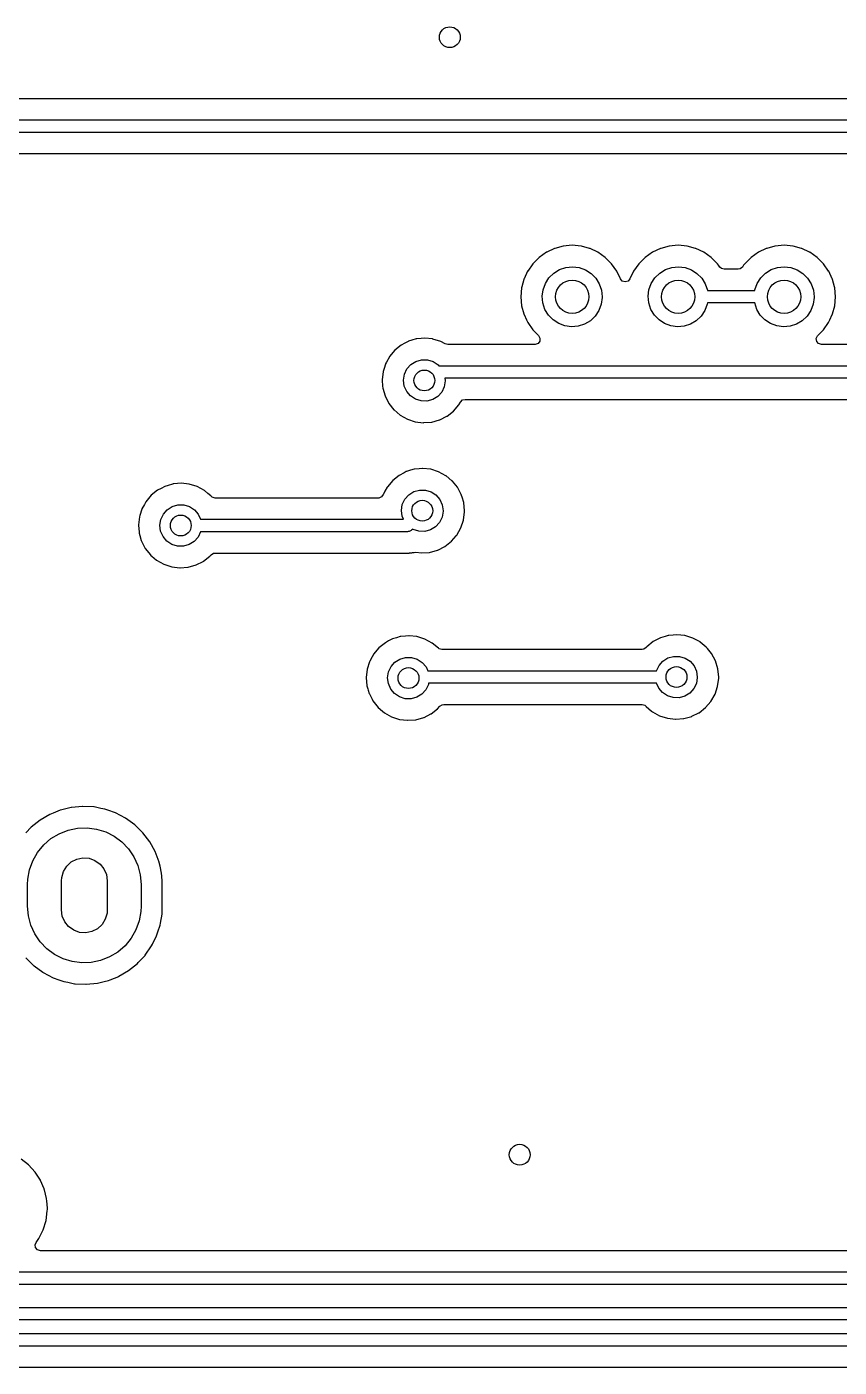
# Model space of a CAD drawing. Extents: x 123 to 292, y -246 to -33.
# Drawn here: x 160.14 to 179.62, y -199.66 to -167.52 of the extents above; entities that cross this region are included whole.
import ezdxf

# ---------------------------------------------------------------- set-up
doc = ezdxf.new("R2010")
doc.units = 0
doc.layers.add('BLACK', color=7, linetype='CONTINUOUS')

msp = doc.modelspace()

# ---------------------------------------------------------------- linework, layer by layer
at = {"layer": 'BLACK', "linetype": 'CONTINUOUS'}
for p, q in [((201.209, -169.242), (158.197, -169.242)), ((158.115, -169.751), (201.555, -169.751)), ((201.557, -170.051), (158.177, -170.051)), ((158.728, -170.559), (201.206, -170.559)), ((172.601, -172.922), (172.425, -173.045)), ((172.606, -172.92), (172.601, -172.922)), ((172.791, -172.834), (172.606, -172.92)), ((172.606, -172.92), (172.606, -172.92)), ((172.796, -172.831), (172.791, -172.833)), ((172.791, -172.833), (172.791, -172.834)), ((172.802, -172.83), (172.796, -172.831)), ((172.999, -172.777), (172.802, -172.83)), ((172.802, -172.83), (172.802, -172.83)), ((173.004, -172.776), (172.999, -172.777)), ((172.999, -172.777), (172.999, -172.777)), ((173.218, -172.757), (173.004, -172.776)), ((173.432, -172.776), (173.218, -172.757)), ((173.437, -172.777), (173.432, -172.776)), ((173.634, -172.83), (173.437, -172.777)), ((173.437, -172.777), (173.437, -172.777)), ((173.64, -172.831), (173.634, -172.83)), ((173.634, -172.83), (173.634, -172.83)), ((173.645, -172.833), (173.64, -172.831)), ((173.645, -172.834), (173.645, -172.833)), ((173.83, -172.92), (173.645, -172.834)), ((173.835, -172.922), (173.83, -172.92)), ((173.83, -172.92), (173.83, -172.92)), ((174.011, -173.045), (173.835, -172.922)), ((175.141, -172.922), (174.965, -173.045)), ((175.146, -172.92), (175.141, -172.922)), ((175.331, -172.834), (175.146, -172.92)), ((175.146, -172.92), (175.146, -172.92)), ((175.336, -172.831), (175.331, -172.833)), ((175.331, -172.833), (175.331, -172.834)), ((175.342, -172.83), (175.336, -172.831)), ((175.539, -172.777), (175.342, -172.83)), ((175.342, -172.83), (175.342, -172.83)), ((175.544, -172.776), (175.539, -172.777)), ((175.539, -172.777), (175.539, -172.777)), ((175.758, -172.757), (175.544, -172.776)), ((175.972, -172.776), (175.758, -172.757)), ((175.977, -172.777), (175.972, -172.776)), ((176.174, -172.83), (175.977, -172.777)), ((175.977, -172.777), (175.977, -172.777)), ((176.18, -172.831), (176.174, -172.83)), ((176.174, -172.83), (176.174, -172.83)), ((176.185, -172.833), (176.18, -172.831)), ((176.185, -172.834), (176.185, -172.833)), ((176.37, -172.92), (176.185, -172.834)), ((176.375, -172.922), (176.37, -172.92)), ((176.37, -172.92), (176.37, -172.92)), ((176.551, -173.045), (176.375, -172.922)), ((177.681, -172.922), (177.505, -173.045)), ((177.686, -172.92), (177.681, -172.922)), ((177.871, -172.834), (177.686, -172.92)), ((177.686, -172.92), (177.686, -172.92)), ((177.876, -172.831), (177.871, -172.833)), ((177.871, -172.833), (177.871, -172.834)), ((177.882, -172.83), (177.876, -172.831)), ((178.079, -172.777), (177.882, -172.83)), ((177.882, -172.83), (177.882, -172.83)), ((178.084, -172.776), (178.079, -172.777)), ((178.079, -172.777), (178.079, -172.777)), ((178.298, -172.757), (178.084, -172.776)), ((178.512, -172.776), (178.298, -172.757)), ((178.517, -172.777), (178.512, -172.776)), ((178.714, -172.83), (178.517, -172.777)), ((178.517, -172.777), (178.517, -172.777)), ((178.72, -172.831), (178.714, -172.83)), ((178.714, -172.83), (178.714, -172.83)), ((178.725, -172.833), (178.72, -172.831)), ((178.725, -172.834), (178.725, -172.833)), ((178.91, -172.92), (178.725, -172.834)), ((178.915, -172.922), (178.91, -172.92)), ((178.91, -172.92), (178.91, -172.92)), ((179.091, -173.045), (178.915, -172.922)), ((172.273, -173.197), (172.15, -173.373)), ((172.425, -173.045), (172.273, -173.197)), ((174.163, -173.197), (174.011, -173.045)), ((174.286, -173.373), (174.163, -173.197)), ((174.813, -173.197), (174.69, -173.373)), ((174.965, -173.045), (174.813, -173.197)), ((176.703, -173.197), (176.551, -173.045)), ((176.728, -173.234), (176.703, -173.197)), ((176.759, -173.278), (176.728, -173.234)), ((177.328, -173.234), (177.297, -173.278)), ((177.353, -173.197), (177.328, -173.234)), ((177.505, -173.045), (177.353, -173.197)), ((179.243, -173.197), (179.091, -173.045)), ((179.366, -173.373), (179.243, -173.197)), ((172.063, -173.561), (172.059, -173.568)), ((172.148, -173.378), (172.063, -173.561)), ((172.15, -173.373), (172.148, -173.378)), ((172.148, -173.378), (172.148, -173.378)), ((172.573, -173.67), (172.66, -173.535)), ((172.66, -173.535), (172.775, -173.423)), ((172.775, -173.423), (172.911, -173.339)), ((172.911, -173.339), (173.063, -173.287)), ((173.063, -173.287), (173.223, -173.27)), ((173.223, -173.27), (173.382, -173.289)), ((173.382, -173.289), (173.534, -173.343)), ((173.534, -173.343), (173.669, -173.429)), ((173.669, -173.429), (173.782, -173.543)), ((173.782, -173.543), (173.867, -173.679)), ((174.288, -173.378), (174.286, -173.373)), ((174.374, -173.562), (174.288, -173.378)), ((174.288, -173.378), (174.288, -173.378)), ((174.419, -173.614), (174.374, -173.562)), ((174.602, -173.562), (174.555, -173.615)), ((174.688, -173.378), (174.602, -173.562)), ((174.69, -173.373), (174.688, -173.378)), ((174.688, -173.378), (174.688, -173.378)), ((175.113, -173.67), (175.2, -173.535)), ((175.2, -173.535), (175.315, -173.423)), ((175.315, -173.423), (175.451, -173.339)), ((175.451, -173.339), (175.603, -173.287)), ((175.603, -173.287), (175.763, -173.27)), ((175.763, -173.27), (175.922, -173.289)), ((175.922, -173.289), (176.074, -173.343)), ((176.074, -173.343), (176.209, -173.429)), ((176.209, -173.429), (176.322, -173.543)), ((176.322, -173.543), (176.407, -173.679)), ((176.794, -173.311), (176.759, -173.278)), ((176.862, -173.332), (176.794, -173.311)), ((177.194, -173.332), (176.862, -173.332)), ((177.242, -173.322), (177.194, -173.332)), ((177.297, -173.278), (177.242, -173.322)), ((177.653, -173.67), (177.74, -173.535)), ((177.74, -173.535), (177.855, -173.423)), ((177.855, -173.423), (177.991, -173.339)), ((177.991, -173.339), (178.143, -173.287)), ((178.143, -173.287), (178.303, -173.27)), ((178.303, -173.27), (178.462, -173.289)), ((178.462, -173.289), (178.614, -173.343)), ((178.614, -173.343), (178.749, -173.429)), ((178.749, -173.429), (178.862, -173.543)), ((178.862, -173.543), (178.947, -173.679)), ((179.368, -173.378), (179.366, -173.373)), ((179.453, -173.561), (179.368, -173.378)), ((179.368, -173.378), (179.368, -173.378)), ((179.457, -173.568), (179.453, -173.561)), ((172.004, -173.776), (171.985, -173.99)), ((172.011, -173.75), (172.004, -173.776)), ((172.058, -173.574), (172.011, -173.75)), ((172.059, -173.568), (172.058, -173.574)), ((172.058, -173.574), (172.058, -173.574)), ((172.498, -173.98), (172.518, -173.821)), ((172.518, -173.821), (172.573, -173.67)), ((173.867, -173.679), (173.92, -173.83)), ((173.92, -173.83), (173.938, -173.99)), ((174.487, -173.634), (174.419, -173.614)), ((174.555, -173.615), (174.487, -173.634)), ((175.038, -173.98), (175.058, -173.821)), ((175.058, -173.821), (175.113, -173.67)), ((176.407, -173.679), (176.46, -173.83)), ((176.46, -173.83), (176.461, -173.84)), ((176.461, -173.84), (177.596, -173.84)), ((177.596, -173.84), (177.598, -173.821)), ((177.598, -173.821), (177.653, -173.67)), ((178.947, -173.679), (179, -173.83)), ((179, -173.83), (179.018, -173.99)), ((179.458, -173.574), (179.457, -173.568)), ((179.505, -173.75), (179.458, -173.574)), ((179.458, -173.574), (179.458, -173.574)), ((179.512, -173.776), (179.505, -173.75)), ((179.531, -173.99), (179.512, -173.776)), ((171.985, -173.99), (172.004, -174.204)), ((172.004, -174.204), (172.005, -174.209)), ((172.005, -174.209), (172.005, -174.209)), ((172.005, -174.209), (172.057, -174.403)), ((172.514, -174.14), (172.498, -173.98)), ((172.564, -174.292), (172.514, -174.14)), ((173.915, -174.169), (173.858, -174.319)), ((173.938, -174.01), (173.915, -174.169)), ((173.938, -173.99), (173.938, -174.01)), ((175.054, -174.14), (175.038, -173.98)), ((175.104, -174.292), (175.054, -174.14)), ((176.455, -174.169), (176.398, -174.319)), ((176.459, -174.14), (176.455, -174.169)), ((177.594, -174.14), (176.459, -174.14)), ((177.644, -174.292), (177.594, -174.14)), ((178.995, -174.169), (178.938, -174.319)), ((179.018, -174.01), (178.995, -174.169)), ((179.018, -173.99), (179.018, -174.01)), ((179.459, -174.403), (179.511, -174.209)), ((179.511, -174.209), (179.512, -174.204)), ((179.511, -174.209), (179.511, -174.209)), ((179.512, -174.204), (179.531, -173.99)), ((172.057, -174.403), (172.059, -174.412)), ((172.059, -174.412), (172.061, -174.417)), ((172.061, -174.417), (172.062, -174.417)), ((172.062, -174.417), (172.119, -174.54)), ((172.648, -174.429), (172.564, -174.292)), ((172.759, -174.545), (172.648, -174.429)), ((173.77, -174.453), (173.653, -174.564)), ((173.858, -174.319), (173.77, -174.453)), ((175.188, -174.429), (175.104, -174.292)), ((175.299, -174.545), (175.188, -174.429)), ((176.31, -174.453), (176.193, -174.564)), ((176.398, -174.319), (176.31, -174.453)), ((177.728, -174.429), (177.644, -174.292)), ((177.839, -174.545), (177.728, -174.429)), ((178.85, -174.453), (178.733, -174.564)), ((178.938, -174.319), (178.85, -174.453)), ((179.397, -174.54), (179.454, -174.417)), ((179.454, -174.417), (179.457, -174.412)), ((179.454, -174.417), (179.454, -174.417)), ((179.457, -174.412), (179.459, -174.403)), ((172.119, -174.54), (172.15, -174.607)), ((172.15, -174.607), (172.273, -174.783)), ((172.273, -174.783), (172.41, -174.92)), ((172.893, -174.633), (172.759, -174.545)), ((173.044, -174.689), (172.893, -174.633)), ((173.203, -174.71), (173.044, -174.689)), ((173.363, -174.695), (173.203, -174.71)), ((173.515, -174.646), (173.363, -174.695)), ((173.653, -174.564), (173.515, -174.646)), ((175.433, -174.633), (175.299, -174.545)), ((175.584, -174.689), (175.433, -174.633)), ((175.743, -174.71), (175.584, -174.689)), ((175.903, -174.695), (175.743, -174.71)), ((176.055, -174.646), (175.903, -174.695)), ((176.193, -174.564), (176.055, -174.646)), ((177.973, -174.633), (177.839, -174.545)), ((178.124, -174.689), (177.973, -174.633)), ((178.283, -174.71), (178.124, -174.689)), ((178.443, -174.695), (178.283, -174.71)), ((178.595, -174.646), (178.443, -174.695)), ((178.733, -174.564), (178.595, -174.646)), ((179.106, -174.92), (179.243, -174.783)), ((179.243, -174.783), (179.366, -174.607)), ((179.366, -174.607), (179.397, -174.54)), ((169.117, -175.149), (168.963, -175.273)), ((169.207, -175.102), (169.117, -175.149)), ((169.287, -175.06), (169.207, -175.102)), ((169.292, -175.057), (169.287, -175.06)), ((169.287, -175.06), (169.287, -175.06)), ((169.371, -175.034), (169.292, -175.057)), ((169.476, -175.003), (169.371, -175.034)), ((169.482, -175.001), (169.476, -175.003)), ((169.476, -175.003), (169.476, -175.003)), ((169.488, -175.001), (169.482, -175.001)), ((169.597, -174.991), (169.488, -175.001)), ((169.488, -175.001), (169.488, -175.001)), ((169.679, -174.983), (169.597, -174.991)), ((169.685, -174.984), (169.679, -174.983)), ((169.87, -175.003), (169.685, -174.984)), ((169.685, -174.984), (169.685, -174.984)), ((169.876, -175.004), (169.87, -175.003)), ((169.87, -175.003), (169.87, -175.003)), ((170.065, -175.062), (169.876, -175.004)), ((170.07, -175.065), (170.065, -175.062)), ((170.171, -175.12), (170.07, -175.065)), ((170.07, -175.065), (170.07, -175.065)), ((170.231, -175.135), (170.171, -175.12)), ((172.321, -175.135), (170.231, -175.135)), ((172.33, -175.135), (172.321, -175.135)), ((172.397, -175.11), (172.33, -175.135)), ((172.439, -175.053), (172.397, -175.11)), ((172.41, -174.92), (172.444, -174.982)), ((172.444, -174.982), (172.439, -175.053)), ((179.07, -174.991), (179.099, -174.926)), ((179.08, -175.061), (179.07, -174.991)), ((179.127, -175.115), (179.08, -175.061)), ((179.099, -174.926), (179.106, -174.92)), ((179.195, -175.135), (179.127, -175.115)), ((186.301, -175.135), (179.195, -175.135)), ((168.833, -175.429), (168.76, -175.561)), ((168.836, -175.424), (168.833, -175.429)), ((168.833, -175.429), (168.833, -175.429)), ((168.963, -175.273), (168.836, -175.424)), ((168.681, -175.786), (168.659, -175.982)), ((168.705, -175.71), (168.681, -175.786)), ((168.739, -175.603), (168.705, -175.71)), ((168.741, -175.597), (168.739, -175.603)), ((168.739, -175.603), (168.739, -175.603)), ((168.76, -175.561), (168.741, -175.597)), ((169.194, -175.85), (169.254, -175.722)), ((169.254, -175.722), (169.348, -175.616)), ((169.348, -175.616), (169.468, -175.54)), ((169.468, -175.54), (169.604, -175.501)), ((169.604, -175.501), (169.746, -175.502)), ((169.746, -175.502), (169.882, -175.543)), ((169.882, -175.543), (170.001, -175.62)), ((170.001, -175.62), (170.021, -175.643)), ((170.021, -175.643), (190.776, -175.643)), ((168.659, -175.982), (168.659, -175.989)), ((168.659, -175.989), (168.671, -176.134)), ((168.671, -176.134), (168.675, -176.18)), ((169.172, -175.99), (169.194, -175.85)), ((169.19, -176.131), (169.172, -175.99)), ((169.248, -176.261), (169.19, -176.131)), ((170.172, -176.009), (170.148, -176.149)), ((190.704, -175.943), (170.164, -175.943)), ((170.164, -175.943), (170.172, -175.997)), ((170.172, -175.997), (170.172, -176.009)), ((168.675, -176.18), (168.73, -176.37)), ((168.73, -176.37), (168.82, -176.546)), ((169.339, -176.369), (169.248, -176.261)), ((169.457, -176.448), (169.339, -176.369)), ((169.592, -176.49), (169.457, -176.448)), ((169.871, -176.455), (169.734, -176.493)), ((169.991, -176.381), (169.871, -176.455)), ((170.087, -176.276), (169.991, -176.381)), ((170.148, -176.149), (170.087, -176.276)), ((170.588, -176.466), (170.647, -176.452)), ((170.647, -176.452), (190.281, -176.452)), ((168.82, -176.546), (168.943, -176.701)), ((168.943, -176.701), (168.948, -176.705)), ((168.948, -176.705), (168.948, -176.705)), ((168.948, -176.705), (169.018, -176.765)), ((169.018, -176.765), (169.094, -176.829)), ((169.734, -176.493), (169.592, -176.49)), ((170.215, -176.852), (170.371, -176.73)), ((170.371, -176.73), (170.5, -176.581)), ((170.5, -176.581), (170.537, -176.516)), ((170.537, -176.516), (170.588, -176.466)), ((169.094, -176.829), (169.266, -176.925)), ((169.266, -176.925), (169.454, -176.986)), ((169.454, -176.986), (169.651, -177.01)), ((169.651, -177.01), (169.657, -177.009)), ((169.657, -177.009), (169.842, -176.995)), ((169.657, -177.009), (169.657, -177.009)), ((169.842, -176.995), (169.842, -176.995)), ((169.842, -176.995), (169.848, -176.995)), ((169.848, -176.995), (170.038, -176.941)), ((170.038, -176.941), (170.044, -176.939)), ((170.044, -176.939), (170.209, -176.855)), ((170.044, -176.939), (170.044, -176.939)), ((170.209, -176.855), (170.215, -176.852)), ((170.209, -176.855), (170.209, -176.855)), ((169.066, -178.273), (168.912, -178.397)), ((169.187, -178.21), (169.066, -178.273)), ((169.236, -178.184), (169.187, -178.21)), ((169.242, -178.181), (169.236, -178.184)), ((169.236, -178.184), (169.236, -178.184)), ((169.342, -178.152), (169.242, -178.181)), ((169.425, -178.127), (169.342, -178.152)), ((169.431, -178.125), (169.425, -178.127)), ((169.425, -178.127), (169.425, -178.127)), ((169.437, -178.125), (169.431, -178.125)), ((169.546, -178.115), (169.437, -178.125)), ((169.437, -178.125), (169.437, -178.125)), ((169.628, -178.107), (169.546, -178.115)), ((169.634, -178.108), (169.628, -178.107)), ((169.819, -178.127), (169.634, -178.108)), ((169.634, -178.108), (169.634, -178.108)), ((169.825, -178.128), (169.819, -178.127)), ((169.819, -178.127), (169.819, -178.127)), ((170.014, -178.187), (169.825, -178.128)), ((170.188, -178.281), (170.014, -178.187)), ((170.193, -178.285), (170.188, -178.281)), ((170.334, -178.401), (170.193, -178.285)), ((170.193, -178.285), (170.193, -178.285)), ((163.275, -178.628), (163.121, -178.752)), ((163.357, -178.585), (163.275, -178.628)), ((163.445, -178.54), (163.357, -178.585)), ((163.45, -178.537), (163.445, -178.54)), ((163.445, -178.54), (163.445, -178.54)), ((163.531, -178.513), (163.45, -178.537)), ((163.634, -178.483), (163.531, -178.513)), ((163.64, -178.481), (163.634, -178.483)), ((163.634, -178.483), (163.634, -178.483)), ((163.646, -178.48), (163.64, -178.481)), ((163.755, -178.471), (163.646, -178.48)), ((163.646, -178.48), (163.646, -178.48)), ((163.837, -178.463), (163.755, -178.471)), ((163.843, -178.464), (163.837, -178.463)), ((164.028, -178.483), (163.843, -178.464)), ((163.843, -178.464), (163.843, -178.464)), ((164.034, -178.484), (164.028, -178.483)), ((164.028, -178.483), (164.028, -178.483)), ((164.223, -178.542), (164.034, -178.484)), ((164.397, -178.636), (164.223, -178.542)), ((164.401, -178.64), (164.397, -178.636)), ((164.483, -178.708), (164.401, -178.64)), ((164.401, -178.64), (164.401, -178.64)), ((164.549, -178.762), (164.483, -178.708)), ((168.726, -178.655), (168.69, -178.722)), ((168.782, -178.554), (168.726, -178.655)), ((168.785, -178.548), (168.782, -178.554)), ((168.782, -178.554), (168.782, -178.554)), ((168.912, -178.397), (168.785, -178.548)), ((169.297, -178.74), (169.417, -178.664)), ((169.417, -178.664), (169.553, -178.625)), ((169.553, -178.625), (169.695, -178.626)), ((169.695, -178.626), (169.831, -178.667)), ((169.831, -178.667), (169.95, -178.744)), ((170.34, -178.407), (170.334, -178.401)), ((170.344, -178.412), (170.34, -178.407)), ((170.386, -178.463), (170.344, -178.412)), ((170.344, -178.412), (170.344, -178.412)), ((170.465, -178.56), (170.386, -178.463)), ((170.558, -178.735), (170.465, -178.56)), ((162.958, -178.97), (162.899, -179.077)), ((162.991, -178.909), (162.958, -178.97)), ((162.994, -178.904), (162.991, -178.909)), ((162.991, -178.909), (162.991, -178.909)), ((163.121, -178.752), (162.994, -178.904)), ((163.506, -179.096), (163.626, -179.02)), ((163.626, -179.02), (163.762, -178.981)), ((163.762, -178.981), (163.904, -178.982)), ((163.904, -178.982), (164.04, -179.023)), ((164.04, -179.023), (164.159, -179.1)), ((164.553, -178.767), (164.549, -178.762)), ((164.557, -178.772), (164.553, -178.767)), ((164.553, -178.767), (164.553, -178.767)), ((164.586, -178.798), (164.557, -178.772)), ((164.654, -178.818), (164.586, -178.798)), ((168.567, -178.818), (164.654, -178.818)), ((168.582, -178.817), (168.567, -178.818)), ((168.647, -178.789), (168.582, -178.817)), ((168.685, -178.733), (168.647, -178.789)), ((168.686, -178.731), (168.685, -178.733)), ((168.685, -178.733), (168.685, -178.733)), ((168.687, -178.73), (168.686, -178.731)), ((168.69, -178.722), (168.687, -178.73)), ((169.121, -179.115), (169.143, -178.975)), ((169.143, -178.975), (169.203, -178.846)), ((169.203, -178.846), (169.297, -178.74)), ((169.95, -178.744), (170.042, -178.851)), ((170.042, -178.851), (170.101, -178.98)), ((170.101, -178.98), (170.121, -179.121)), ((170.585, -178.823), (170.558, -178.735)), ((170.608, -178.899), (170.585, -178.823)), ((170.615, -178.924), (170.608, -178.899)), ((170.635, -179.121), (170.615, -178.924)), ((162.839, -179.266), (162.817, -179.462)), ((162.848, -179.238), (162.839, -179.266)), ((162.897, -179.083), (162.848, -179.238)), ((162.899, -179.077), (162.897, -179.083)), ((162.897, -179.083), (162.897, -179.083)), ((163.33, -179.47), (163.352, -179.33)), ((163.352, -179.33), (163.412, -179.202)), ((163.412, -179.202), (163.506, -179.096)), ((164.159, -179.1), (164.251, -179.207)), ((164.251, -179.207), (164.306, -179.326)), ((164.306, -179.326), (169.171, -179.326)), ((169.14, -179.255), (169.121, -179.115)), ((169.171, -179.326), (169.14, -179.255)), ((170.098, -179.273), (170.036, -179.4)), ((170.121, -179.133), (170.098, -179.273)), ((170.121, -179.121), (170.121, -179.133)), ((170.547, -179.533), (170.609, -179.345)), ((170.609, -179.345), (170.634, -179.149)), ((170.634, -179.149), (170.635, -179.121)), ((162.817, -179.462), (162.817, -179.468)), ((162.817, -179.468), (162.831, -179.636)), ((162.831, -179.636), (162.833, -179.659)), ((162.833, -179.659), (162.85, -179.716)), ((163.348, -179.611), (163.33, -179.47)), ((163.406, -179.741), (163.348, -179.611)), ((164.306, -179.628), (164.245, -179.756)), ((164.307, -179.626), (164.306, -179.628)), ((169.266, -179.626), (164.307, -179.626)), ((169.285, -179.621), (169.266, -179.626)), ((169.304, -179.621), (169.285, -179.621)), ((169.322, -179.611), (169.304, -179.621)), ((169.341, -179.606), (169.322, -179.611)), ((169.355, -179.592), (169.341, -179.606)), ((169.372, -179.582), (169.355, -179.592)), ((169.392, -179.563), (169.372, -179.582)), ((169.406, -179.572), (169.392, -179.563)), ((169.541, -179.614), (169.406, -179.572)), ((169.683, -179.617), (169.541, -179.614)), ((169.82, -179.58), (169.683, -179.617)), ((169.941, -179.505), (169.82, -179.58)), ((170.036, -179.4), (169.941, -179.505)), ((170.449, -179.705), (170.547, -179.533)), ((162.85, -179.716), (162.883, -179.832)), ((162.883, -179.832), (162.888, -179.849)), ((162.888, -179.849), (162.978, -180.025)), ((163.497, -179.849), (163.406, -179.741)), ((163.615, -179.928), (163.497, -179.849)), ((163.75, -179.97), (163.615, -179.928)), ((163.892, -179.973), (163.75, -179.97)), ((164.029, -179.935), (163.892, -179.973)), ((164.149, -179.861), (164.029, -179.935)), ((164.245, -179.756), (164.149, -179.861)), ((169.993, -180.063), (170.159, -179.979)), ((170.159, -179.979), (170.164, -179.976)), ((170.159, -179.979), (170.159, -179.979)), ((170.164, -179.976), (170.32, -179.855)), ((170.32, -179.855), (170.432, -179.725)), ((170.432, -179.725), (170.445, -179.71)), ((170.445, -179.71), (170.449, -179.705)), ((170.445, -179.71), (170.445, -179.71)), ((162.978, -180.025), (163.101, -180.18)), ((163.101, -180.18), (163.106, -180.184)), ((163.106, -180.184), (163.106, -180.184)), ((163.106, -180.184), (163.136, -180.21)), ((163.136, -180.21), (163.252, -180.309)), ((163.252, -180.309), (163.424, -180.405)), ((164.373, -180.332), (164.529, -180.21)), ((164.529, -180.21), (164.556, -180.179)), ((164.556, -180.179), (164.616, -180.14)), ((164.616, -180.14), (164.652, -180.135)), ((164.652, -180.135), (169.184, -180.135)), ((169.184, -180.135), (169.195, -180.135)), ((169.195, -180.135), (169.195, -180.135)), ((169.195, -180.135), (169.203, -180.137)), ((169.203, -180.137), (169.274, -180.135)), ((169.274, -180.135), (169.278, -180.135)), ((169.278, -180.135), (169.307, -180.135)), ((169.307, -180.135), (169.311, -180.134)), ((169.311, -180.134), (169.323, -180.133)), ((169.323, -180.133), (169.369, -180.132)), ((169.369, -180.132), (169.39, -180.126)), ((169.39, -180.126), (169.409, -180.122)), ((169.409, -180.122), (169.415, -180.121)), ((169.415, -180.121), (169.431, -180.119)), ((169.431, -180.12), (169.466, -180.118)), ((169.431, -180.119), (169.431, -180.12)), ((169.466, -180.118), (169.6, -180.134)), ((169.6, -180.134), (169.606, -180.133)), ((169.606, -180.133), (169.791, -180.119)), ((169.606, -180.133), (169.606, -180.133)), ((169.791, -180.119), (169.791, -180.119)), ((169.791, -180.119), (169.797, -180.119)), ((169.797, -180.119), (169.988, -180.066)), ((169.988, -180.066), (169.993, -180.063)), ((169.993, -180.063), (169.993, -180.063)), ((163.424, -180.405), (163.612, -180.466)), ((163.612, -180.466), (163.809, -180.49)), ((163.809, -180.49), (163.815, -180.489)), ((163.815, -180.489), (164, -180.475)), ((163.815, -180.489), (163.815, -180.489)), ((164, -180.475), (164.006, -180.474)), ((164, -180.475), (164, -180.475)), ((164.006, -180.474), (164.196, -180.421)), ((164.196, -180.421), (164.202, -180.418)), ((164.202, -180.418), (164.367, -180.335)), ((164.202, -180.418), (164.202, -180.418)), ((164.367, -180.335), (164.373, -180.332)), ((164.367, -180.335), (164.367, -180.335)), ((168.815, -182.245), (168.736, -182.286)), ((168.906, -182.197), (168.815, -182.245)), ((168.911, -182.194), (168.906, -182.197)), ((168.906, -182.197), (168.906, -182.197)), ((169.004, -182.167), (168.911, -182.194)), ((169.095, -182.14), (169.004, -182.167)), ((169.101, -182.139), (169.095, -182.14)), ((169.095, -182.14), (169.095, -182.14)), ((169.107, -182.138), (169.101, -182.139)), ((169.216, -182.128), (169.107, -182.138)), ((169.107, -182.138), (169.107, -182.138)), ((169.298, -182.121), (169.216, -182.128)), ((169.304, -182.121), (169.298, -182.121)), ((169.489, -182.141), (169.304, -182.121)), ((169.304, -182.121), (169.304, -182.121)), ((169.495, -182.141), (169.489, -182.141)), ((169.489, -182.141), (169.489, -182.141)), ((169.684, -182.2), (169.495, -182.141)), ((169.858, -182.294), (169.684, -182.2)), ((175.273, -182.203), (175.162, -182.261)), ((175.332, -182.172), (175.273, -182.203)), ((175.338, -182.169), (175.332, -182.172)), ((175.332, -182.172), (175.332, -182.172)), ((175.443, -182.138), (175.338, -182.169)), ((175.521, -182.115), (175.443, -182.138)), ((175.527, -182.113), (175.521, -182.115)), ((175.521, -182.115), (175.521, -182.115)), ((175.533, -182.113), (175.527, -182.113)), ((175.642, -182.103), (175.533, -182.113)), ((175.533, -182.113), (175.533, -182.113)), ((175.724, -182.095), (175.642, -182.103)), ((175.73, -182.096), (175.724, -182.095)), ((175.915, -182.115), (175.73, -182.096)), ((175.73, -182.096), (175.73, -182.096)), ((175.921, -182.116), (175.915, -182.115)), ((175.915, -182.115), (175.915, -182.115)), ((176.11, -182.174), (175.921, -182.116)), ((176.284, -182.268), (176.11, -182.174)), ((168.455, -182.561), (168.452, -182.567)), ((168.582, -182.41), (168.455, -182.561)), ((168.736, -182.286), (168.582, -182.41)), ((169.862, -182.298), (169.858, -182.294)), ((170.01, -182.42), (169.862, -182.298)), ((169.862, -182.298), (169.862, -182.298)), ((170.023, -182.43), (170.01, -182.42)), ((170.01, -182.42), (170.01, -182.42)), ((170.092, -182.45), (170.023, -182.43)), ((174.894, -182.45), (170.092, -182.45)), ((174.932, -182.444), (174.894, -182.45)), ((174.991, -182.405), (174.932, -182.444)), ((175.002, -182.392), (174.991, -182.405)), ((175.008, -182.385), (175.002, -182.392)), ((175.162, -182.261), (175.008, -182.385)), ((176.289, -182.272), (176.284, -182.268)), ((176.432, -182.391), (176.289, -182.272)), ((176.289, -182.272), (176.289, -182.272)), ((176.436, -182.395), (176.432, -182.391)), ((176.44, -182.399), (176.436, -182.395)), ((176.46, -182.423), (176.44, -182.399)), ((176.44, -182.399), (176.44, -182.399)), ((176.561, -182.548), (176.46, -182.423)), ((176.654, -182.722), (176.561, -182.548)), ((168.357, -182.742), (168.3, -182.923)), ((168.358, -182.741), (168.357, -182.742)), ((168.36, -182.735), (168.358, -182.741)), ((168.358, -182.741), (168.358, -182.741)), ((168.389, -182.682), (168.36, -182.735)), ((168.452, -182.567), (168.389, -182.682)), ((168.452, -182.567), (168.452, -182.567)), ((168.813, -182.988), (168.873, -182.859)), ((168.873, -182.859), (168.967, -182.753)), ((168.967, -182.753), (169.087, -182.678)), ((169.087, -182.678), (169.223, -182.639)), ((169.223, -182.639), (169.365, -182.639)), ((169.365, -182.639), (169.501, -182.68)), ((169.501, -182.68), (169.62, -182.757)), ((169.62, -182.757), (169.712, -182.865)), ((169.712, -182.865), (169.755, -182.959)), ((175.241, -182.959), (175.299, -182.834)), ((175.299, -182.834), (175.393, -182.728)), ((175.393, -182.728), (175.513, -182.652)), ((175.513, -182.652), (175.649, -182.613)), ((175.649, -182.613), (175.791, -182.614)), ((175.791, -182.614), (175.927, -182.655)), ((175.927, -182.655), (176.046, -182.732)), ((176.046, -182.732), (176.138, -182.839)), ((176.138, -182.839), (176.197, -182.968)), ((176.711, -182.912), (176.654, -182.722)), ((168.3, -182.923), (168.278, -183.12)), ((168.278, -183.12), (168.294, -183.317)), ((168.791, -183.128), (168.813, -182.988)), ((168.809, -183.268), (168.791, -183.128)), ((169.755, -182.959), (175.241, -182.959)), ((176.217, -183.121), (176.194, -183.261)), ((176.197, -182.968), (176.217, -183.109)), ((176.217, -183.109), (176.217, -183.121)), ((176.705, -183.333), (176.73, -183.137)), ((176.731, -183.109), (176.711, -182.912)), ((176.73, -183.12), (176.731, -183.112)), ((176.73, -183.137), (176.73, -183.12)), ((176.731, -183.112), (176.731, -183.109)), ((176.731, -183.112), (176.731, -183.112)), ((168.294, -183.317), (168.317, -183.396)), ((168.317, -183.396), (168.325, -183.425)), ((168.325, -183.425), (168.349, -183.507)), ((168.349, -183.507), (168.352, -183.513)), ((168.352, -183.513), (168.416, -183.639)), ((168.867, -183.398), (168.809, -183.268)), ((168.958, -183.507), (168.867, -183.398)), ((169.076, -183.585), (168.958, -183.507)), ((169.61, -183.519), (169.49, -183.593)), ((169.706, -183.414), (169.61, -183.519)), ((169.767, -183.286), (169.706, -183.414)), ((169.772, -183.259), (169.767, -183.286)), ((175.242, -183.259), (169.772, -183.259)), ((175.293, -183.373), (175.242, -183.259)), ((175.384, -183.481), (175.293, -183.373)), ((175.502, -183.56), (175.384, -183.481)), ((176.037, -183.493), (175.916, -183.567)), ((176.132, -183.388), (176.037, -183.493)), ((176.194, -183.261), (176.132, -183.388)), ((176.545, -183.693), (176.643, -183.521)), ((176.643, -183.521), (176.705, -183.333)), ((168.416, -183.639), (168.439, -183.683)), ((168.439, -183.683), (168.562, -183.838)), ((168.562, -183.838), (168.567, -183.842)), ((168.567, -183.842), (168.567, -183.842)), ((168.567, -183.842), (168.664, -183.925)), ((169.211, -183.628), (169.076, -183.585)), ((169.353, -183.63), (169.211, -183.628)), ((169.49, -183.593), (169.353, -183.63)), ((169.99, -183.868), (170.039, -183.811)), ((170.039, -183.811), (170.099, -183.772)), ((170.099, -183.772), (170.135, -183.767)), ((170.135, -183.767), (174.892, -183.767)), ((174.892, -183.767), (174.96, -183.787)), ((174.96, -183.787), (174.982, -183.806)), ((174.982, -183.806), (174.984, -183.808)), ((174.984, -183.808), (174.988, -183.813)), ((174.988, -183.813), (175.053, -183.868)), ((175.637, -183.602), (175.502, -183.56)), ((175.779, -183.605), (175.637, -183.602)), ((175.916, -183.567), (175.779, -183.605)), ((176.26, -183.964), (176.416, -183.842)), ((176.416, -183.842), (176.545, -183.693)), ((168.664, -183.925), (168.713, -183.966)), ((168.713, -183.966), (168.885, -184.063)), ((168.885, -184.063), (169.073, -184.124)), ((169.073, -184.124), (169.27, -184.147)), ((169.27, -184.147), (169.276, -184.147)), ((169.276, -184.147), (169.461, -184.132)), ((169.276, -184.147), (169.276, -184.147)), ((169.461, -184.132), (169.461, -184.132)), ((169.461, -184.132), (169.467, -184.132)), ((169.467, -184.132), (169.657, -184.079)), ((169.657, -184.079), (169.663, -184.076)), ((169.663, -184.076), (169.828, -183.992)), ((169.663, -184.076), (169.663, -184.076)), ((169.828, -183.992), (169.834, -183.99)), ((169.828, -183.992), (169.828, -183.992)), ((169.834, -183.99), (169.99, -183.868)), ((175.053, -183.868), (175.12, -183.925)), ((175.12, -183.925), (175.139, -183.941)), ((175.139, -183.941), (175.311, -184.037)), ((175.311, -184.037), (175.5, -184.098)), ((175.5, -184.098), (175.696, -184.122)), ((175.696, -184.122), (175.702, -184.121)), ((175.702, -184.121), (175.887, -184.107)), ((175.702, -184.121), (175.702, -184.121)), ((175.887, -184.107), (175.887, -184.107)), ((175.887, -184.107), (175.893, -184.107)), ((175.893, -184.107), (176.084, -184.053)), ((176.084, -184.053), (176.089, -184.051)), ((176.089, -184.051), (176.255, -183.967)), ((176.089, -184.051), (176.089, -184.051)), ((176.255, -183.967), (176.26, -183.964)), ((176.255, -183.967), (176.255, -183.967)), ((160.691, -186.403), (160.457, -186.54)), ((160.768, -186.372), (160.691, -186.403)), ((160.938, -186.303), (160.768, -186.372)), ((160.942, -186.301), (160.938, -186.303)), ((160.938, -186.303), (160.938, -186.303)), ((161.071, -186.27), (160.942, -186.301)), ((161.201, -186.238), (161.071, -186.27)), ((161.206, -186.237), (161.201, -186.238)), ((161.201, -186.238), (161.201, -186.238)), ((161.475, -186.211), (161.206, -186.237)), ((161.48, -186.211), (161.475, -186.211)), ((161.742, -186.224), (161.48, -186.211)), ((161.48, -186.211), (161.48, -186.211)), ((161.746, -186.224), (161.742, -186.224)), ((161.742, -186.224), (161.742, -186.224)), ((161.751, -186.225), (161.746, -186.224)), ((161.914, -186.258), (161.751, -186.225)), ((161.751, -186.225), (161.751, -186.225)), ((162.012, -186.277), (161.914, -186.258)), ((162.084, -186.302), (162.012, -186.277)), ((162.264, -186.366), (162.084, -186.302)), ((162.268, -186.367), (162.264, -186.366)), ((162.264, -186.366), (162.264, -186.366)), ((162.508, -186.493), (162.268, -186.367)), ((160.242, -186.713), (160.117, -186.846)), ((160.245, -186.709), (160.242, -186.713)), ((160.457, -186.54), (160.245, -186.709)), ((161.127, -186.781), (161.352, -186.734)), ((161.352, -186.734), (161.582, -186.726)), ((161.582, -186.726), (161.81, -186.756)), ((162.727, -186.653), (162.508, -186.493)), ((162.921, -186.843), (162.727, -186.653)), ((160.543, -187.136), (160.717, -186.985)), ((160.717, -186.985), (160.913, -186.866)), ((160.913, -186.866), (161.127, -186.781)), ((161.81, -186.756), (162.03, -186.824)), ((162.03, -186.824), (162.235, -186.928)), ((162.235, -186.928), (162.419, -187.065)), ((162.419, -187.065), (162.578, -187.232)), ((163.086, -187.058), (162.921, -186.843)), ((163.217, -187.295), (163.086, -187.058)), ((160.283, -187.514), (160.397, -187.314)), ((160.397, -187.314), (160.543, -187.136)), ((162.578, -187.232), (162.706, -187.423)), ((163.313, -187.549), (163.217, -187.295)), ((160.205, -187.73), (160.283, -187.514)), ((161.016, -187.77), (161.094, -187.643)), ((161.094, -187.643), (161.204, -187.542)), ((161.204, -187.542), (161.337, -187.475)), ((161.337, -187.475), (161.483, -187.445)), ((161.483, -187.445), (161.632, -187.456)), ((161.632, -187.456), (161.773, -187.507)), ((161.773, -187.507), (161.895, -187.593)), ((161.895, -187.593), (161.988, -187.709)), ((161.988, -187.709), (162.048, -187.846)), ((162.706, -187.423), (162.801, -187.632)), ((162.801, -187.632), (162.859, -187.855)), ((163.314, -187.553), (163.313, -187.549)), ((163.334, -187.641), (163.314, -187.553)), ((163.314, -187.553), (163.314, -187.553)), ((163.372, -187.814), (163.334, -187.641)), ((160.158, -188.084), (160.164, -187.956)), ((160.164, -187.956), (160.205, -187.73)), ((160.968, -187.994), (160.974, -187.914)), ((160.968, -188.694), (160.968, -187.994)), ((160.974, -187.914), (161.016, -187.77)), ((162.048, -187.846), (162.068, -187.994)), ((162.068, -187.994), (162.068, -188.694)), ((162.859, -187.855), (162.878, -188.084)), ((163.377, -187.881), (163.372, -187.814)), ((163.386, -188.003), (163.377, -187.881)), ((163.386, -188.015), (163.386, -188.003)), ((163.386, -188.704), (163.386, -188.015)), ((160.158, -188.604), (160.158, -188.084)), ((162.878, -188.084), (162.878, -188.604)), ((160.177, -188.833), (160.158, -188.604)), ((162.878, -188.604), (162.872, -188.732)), ((160.235, -189.056), (160.177, -188.833)), ((160.988, -188.842), (160.968, -188.694)), ((161.048, -188.979), (160.988, -188.842)), ((161.141, -189.095), (161.048, -188.979)), ((162.02, -188.918), (161.942, -189.045)), ((162.062, -188.774), (162.02, -188.918)), ((162.068, -188.694), (162.062, -188.774)), ((162.831, -188.958), (162.753, -189.174)), ((162.872, -188.732), (162.831, -188.958)), ((163.343, -189.013), (163.382, -188.794)), ((163.382, -188.79), (163.386, -188.704)), ((163.382, -188.794), (163.382, -188.79)), ((163.382, -188.794), (163.382, -188.794)), ((160.33, -189.265), (160.235, -189.056)), ((160.458, -189.456), (160.33, -189.265)), ((161.263, -189.181), (161.141, -189.095)), ((161.404, -189.232), (161.263, -189.181)), ((161.553, -189.243), (161.404, -189.232)), ((161.699, -189.213), (161.553, -189.243)), ((161.832, -189.146), (161.699, -189.213)), ((161.942, -189.045), (161.832, -189.146)), ((162.753, -189.174), (162.639, -189.374)), ((163.249, -189.319), (163.251, -189.315)), ((163.251, -189.315), (163.284, -189.216)), ((163.284, -189.216), (163.336, -189.057)), ((163.336, -189.057), (163.343, -189.013)), ((160.617, -189.623), (160.458, -189.456)), ((160.801, -189.76), (160.617, -189.623)), ((162.493, -189.552), (162.319, -189.703)), ((162.639, -189.374), (162.493, -189.552)), ((162.976, -189.78), (163.131, -189.558)), ((163.131, -189.558), (163.152, -189.515)), ((163.152, -189.515), (163.249, -189.319)), ((163.249, -189.319), (163.249, -189.319)), ((160.115, -189.845), (160.309, -190.035)), ((161.006, -189.864), (160.801, -189.76)), ((161.226, -189.932), (161.006, -189.864)), ((161.454, -189.962), (161.226, -189.932)), ((161.684, -189.954), (161.454, -189.962)), ((161.909, -189.907), (161.684, -189.954)), ((162.123, -189.822), (161.909, -189.907)), ((162.319, -189.703), (162.123, -189.822)), ((162.791, -189.979), (162.811, -189.957)), ((162.811, -189.957), (162.973, -189.784)), ((162.973, -189.784), (162.976, -189.78)), ((162.973, -189.784), (162.973, -189.784)), ((160.309, -190.035), (160.312, -190.038)), ((160.312, -190.038), (160.312, -190.038)), ((160.312, -190.038), (160.521, -190.189)), ((160.521, -190.189), (160.528, -190.195)), ((160.528, -190.195), (160.768, -190.321)), ((162.345, -190.285), (162.579, -190.148)), ((162.579, -190.148), (162.791, -189.979)), ((160.768, -190.321), (160.772, -190.322)), ((160.772, -190.322), (160.772, -190.322)), ((160.772, -190.322), (160.905, -190.369)), ((160.905, -190.369), (161.024, -190.411)), ((161.024, -190.411), (161.122, -190.43)), ((161.122, -190.43), (161.285, -190.463)), ((161.285, -190.463), (161.285, -190.463)), ((161.285, -190.463), (161.29, -190.464)), ((161.29, -190.464), (161.294, -190.464)), ((161.294, -190.464), (161.294, -190.464)), ((161.294, -190.464), (161.556, -190.477)), ((161.556, -190.477), (161.556, -190.477)), ((161.556, -190.477), (161.561, -190.477)), ((161.561, -190.477), (161.83, -190.451)), ((161.83, -190.451), (161.835, -190.45)), ((161.835, -190.45), (161.995, -190.411)), ((161.835, -190.45), (161.835, -190.45)), ((161.995, -190.411), (162.094, -190.387)), ((162.094, -190.387), (162.136, -190.37)), ((162.136, -190.37), (162.341, -190.287)), ((162.341, -190.287), (162.345, -190.285)), ((162.341, -190.287), (162.341, -190.287)), ((160.178, -194.807), (160.004, -194.67)), ((160.182, -194.81), (160.178, -194.807)), ((160.178, -194.807), (160.178, -194.807)), ((160.338, -194.982), (160.182, -194.81)), ((160.464, -195.176), (160.338, -194.982)), ((160.466, -195.181), (160.464, -195.176)), ((160.554, -195.384), (160.466, -195.181)), ((160.466, -195.181), (160.466, -195.181)), ((160.556, -195.389), (160.554, -195.384)), ((160.557, -195.394), (160.556, -195.389)), ((160.56, -195.406), (160.557, -195.394)), ((160.557, -195.394), (160.557, -195.394)), ((160.612, -195.613), (160.56, -195.406)), ((160.613, -195.618), (160.612, -195.613)), ((160.617, -195.668), (160.613, -195.618)), ((160.613, -195.618), (160.613, -195.618)), ((160.631, -195.844), (160.617, -195.668)), ((160.599, -196.143), (160.63, -195.913)), ((160.63, -195.913), (160.631, -195.875)), ((160.631, -195.847), (160.631, -195.844)), ((160.631, -195.875), (160.631, -195.847)), ((160.631, -195.847), (160.631, -195.847)), ((160.446, -196.539), (160.53, -196.369)), ((160.53, -196.369), (160.532, -196.364)), ((160.53, -196.369), (160.53, -196.369)), ((160.532, -196.364), (160.599, -196.143)), ((160.339, -196.722), (160.362, -196.666)), ((160.362, -196.666), (160.379, -196.643)), ((160.379, -196.643), (160.429, -196.572)), ((160.429, -196.572), (160.446, -196.539)), ((160.349, -196.792), (160.339, -196.722)), ((160.396, -196.846), (160.349, -196.792)), ((160.464, -196.866), (160.396, -196.846)), ((181.497, -196.866), (160.464, -196.866)), ((158.461, -197.374), (181.844, -197.374)), ((181.845, -197.674), (158.398, -197.674)), ((134.682, -198.224), (221.807, -198.224)), ((221.869, -198.524), (134.62, -198.524)), ((133.912, -198.851), (223.974, -198.851)), ((224.036, -199.151), (133.85, -199.151)), ((133.887, -199.659), (223.954, -199.659))]:
    msp.add_line(p, q, dxfattribs=at)
at = {"layer": 'BLACK'}
for centre, radius in [((170.282, -167.767), 0.25), ((173.218, -173.99), 0.4), ((175.758, -173.99), 0.4), ((178.298, -173.99), 0.4), ((169.672, -175.997), 0.25), ((169.621, -179.121), 0.25), ((163.83, -179.476), 0.25), ((169.291, -183.134), 0.25), ((175.717, -183.109), 0.25), ((171.958, -194.564), 0.25)]:
    msp.add_circle(centre, radius, dxfattribs=at)

doc.saveas('drawing.dxf')
